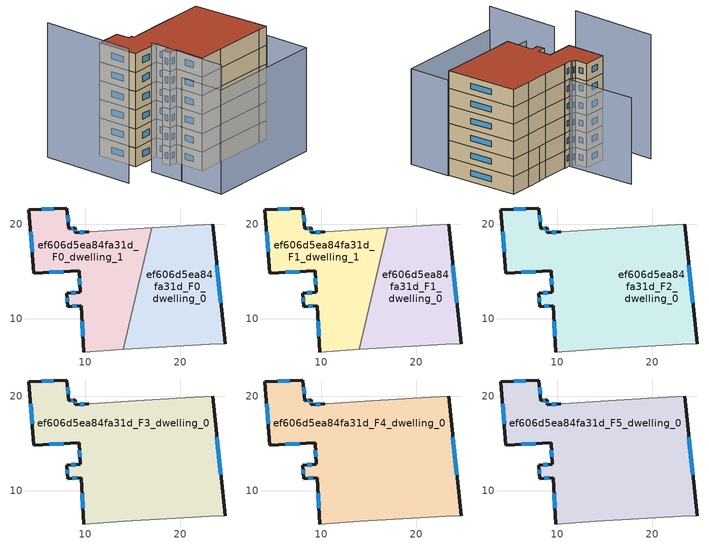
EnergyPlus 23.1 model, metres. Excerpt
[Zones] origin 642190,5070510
ef606d5ea84fa31d_F0_dwelling_0
 floor ground (EU_floor_Construction): 23.45,20 24.75,7.39 23.15,7.29 14.04,6.79 14.02,6.79 17,19.62 19.65,19.8 z0
 wall outside (EU_wall_Construction): 24.75,7.39 23.45,20 z0:3
 wall adiabatic (EU_wall_Construction): 14.02,6.79 14.04,6.79 23.15,7.29 24.75,7.39 / 23.45,20 19.65,19.8 17,19.62 z0:3
 wall to ef606d5ea84fa31d_F0_dwelling_1 (EU_wall_Construction): 17,19.62 14.02,6.79 z0:3
 window (EU_Window_Construction): 24.3,11.71 23.9,15.68 z1.03:1.97
ef606d5ea84fa31d_F0_dwelling_1
 floor ground (EU_floor_Construction): 17,19.62 14.02,6.79 9.84,6.5 9.54,11.4 8.14,11.3 8.04,12.7 9.44,12.8 9.34,15.1 4.54,14.8 4.04,21.51 8.04,21.71 8.24,19.5 8.94,19.6 8.94,19.1 10.34,19.2 10.54,19.2 15.34,19.5 z0
 wall outside (EU_wall_Construction): 10.34,19.2 8.94,19.1 8.94,19.6 8.24,19.5 8.04,21.71 4.04,21.51 4.54,14.8 9.34,15.1 9.44,12.8 8.04,12.7 8.14,11.3 9.54,11.4 9.84,6.5 z0:3
 wall adiabatic (EU_wall_Construction): 17,19.62 15.34,19.5 10.54,19.2 10.34,19.2 / 9.84,6.5 14.02,6.79 z0:3
 window (EU_Window_Construction): 9.64,9.72 9.74,8.18 / 8.62,11.33 9.06,11.36 / 8.07,12.22 8.1,11.78 / 8.96,12.76 8.52,12.73 / 9.37,14.31 9.41,13.59 / 6.18,14.9 7.69,15 / 4.21,19.21 4.37,17.1 / 6.67,21.64 5.41,21.58 / 8.17,20.26 8.11,20.95 / 8.7,19.57 8.48,19.54 / 8.94,19.28 8.94,19.43 / 9.86,19.17 9.42,19.14 z1.03:1.97
ef606d5ea84fa31d_F1_dwelling_0
 floor to ef606d5ea84fa31d_F0_dwelling_0 (EU_floor_Construction): 23.45,20 24.75,7.39 23.15,7.29 14.04,6.79 14.02,6.79 17,19.62 19.65,19.8 z3
 wall outside (EU_wall_Construction): 24.75,7.39 23.45,20 z3:6
 wall adiabatic (EU_wall_Construction): 14.02,6.79 14.04,6.79 23.15,7.29 24.75,7.39 / 23.45,20 19.65,19.8 17,19.62 z3:6
 wall to ef606d5ea84fa31d_F1_dwelling_1 (EU_wall_Construction): 17,19.62 14.02,6.79 z3:6
 window (EU_Window_Construction): 24.3,11.71 23.9,15.68 z4.03:4.97
ef606d5ea84fa31d_F1_dwelling_1
 floor to ef606d5ea84fa31d_F0_dwelling_1 (EU_floor_Construction): 17,19.62 14.02,6.79 9.84,6.5 9.54,11.4 8.14,11.3 8.04,12.7 9.44,12.8 9.34,15.1 4.54,14.8 4.04,21.51 8.04,21.71 8.24,19.5 8.94,19.6 8.94,19.1 10.34,19.2 10.54,19.2 15.34,19.5 z3
 wall outside (EU_wall_Construction): 10.34,19.2 8.94,19.1 8.94,19.6 8.24,19.5 8.04,21.71 4.04,21.51 4.54,14.8 9.34,15.1 9.44,12.8 8.04,12.7 8.14,11.3 9.54,11.4 9.84,6.5 z3:6
 wall adiabatic (EU_wall_Construction): 17,19.62 15.34,19.5 10.54,19.2 10.34,19.2 / 9.84,6.5 14.02,6.79 z3:6
 window (EU_Window_Construction): 9.64,9.72 9.74,8.18 / 8.62,11.33 9.06,11.36 / 8.07,12.22 8.1,11.78 / 8.96,12.76 8.52,12.73 / 9.37,14.31 9.41,13.59 / 6.18,14.9 7.69,15 / 4.21,19.21 4.37,17.1 / 6.67,21.64 5.41,21.58 / 8.17,20.26 8.11,20.95 / 8.7,19.57 8.48,19.54 / 8.94,19.28 8.94,19.43 / 9.86,19.17 9.42,19.14 z4.03:4.97
ef606d5ea84fa31d_F2_dwelling_0
 floor to ef606d5ea84fa31d_F1_dwelling_0 (EU_floor_Construction): 23.45,20 24.75,7.39 23.15,7.29 14.04,6.79 14.02,6.79 17,19.62 19.65,19.8 z6
 floor to ef606d5ea84fa31d_F1_dwelling_1 (EU_floor_Construction): 17,19.62 14.02,6.79 9.84,6.5 9.54,11.4 8.14,11.3 8.04,12.7 9.44,12.8 9.34,15.1 4.54,14.8 4.04,21.51 8.04,21.71 8.24,19.5 8.94,19.6 8.94,19.1 10.34,19.2 10.54,19.2 15.34,19.5 z6
 wall outside (EU_wall_Construction): 10.34,19.2 8.94,19.1 8.94,19.6 8.24,19.5 8.04,21.71 4.04,21.51 4.54,14.8 9.34,15.1 9.44,12.8 8.04,12.7 8.14,11.3 9.54,11.4 9.84,6.5 / 24.75,7.39 23.45,20 z6:9
 wall adiabatic (EU_wall_Construction): 23.45,20 19.65,19.8 15.34,19.5 10.54,19.2 10.34,19.2 / 9.84,6.5 14.04,6.79 23.15,7.29 24.75,7.39 z6:9
 window (EU_Window_Construction): 9.86,19.17 9.42,19.14 / 24.3,11.71 23.9,15.68 / 9.64,9.72 9.74,8.18 / 8.62,11.33 9.06,11.36 / 8.07,12.22 8.1,11.78 / 8.96,12.76 8.52,12.73 / 9.37,14.31 9.41,13.59 / 6.18,14.9 7.69,15 / 4.21,19.21 4.37,17.1 / 6.67,21.64 5.41,21.58 / 8.17,20.26 8.11,20.95 / 8.7,19.57 8.48,19.54 / 8.94,19.28 8.94,19.43 z7.03:7.97
ef606d5ea84fa31d_F3_dwelling_0
 floor to ef606d5ea84fa31d_F2_dwelling_0 (EU_floor_Construction): 23.45,20 24.75,7.39 23.15,7.29 14.04,6.79 9.84,6.5 9.54,11.4 8.14,11.3 8.04,12.7 9.44,12.8 9.34,15.1 4.54,14.8 4.04,21.51 8.04,21.71 8.24,19.5 8.94,19.6 8.94,19.1 10.34,19.2 10.54,19.2 15.34,19.5 19.65,19.8 z9
 wall outside (EU_wall_Construction): 10.34,19.2 8.94,19.1 8.94,19.6 8.24,19.5 8.04,21.71 4.04,21.51 4.54,14.8 9.34,15.1 9.44,12.8 8.04,12.7 8.14,11.3 9.54,11.4 9.84,6.5 / 24.75,7.39 23.45,20 z9:12
 wall adiabatic (EU_wall_Construction): 23.45,20 19.65,19.8 15.34,19.5 10.54,19.2 10.34,19.2 / 9.84,6.5 14.04,6.79 23.15,7.29 24.75,7.39 z9:12
 window (EU_Window_Construction): 9.86,19.17 9.42,19.14 / 24.3,11.71 23.9,15.68 / 9.64,9.72 9.74,8.18 / 8.62,11.33 9.06,11.36 / 8.07,12.22 8.1,11.78 / 8.96,12.76 8.52,12.73 / 9.37,14.31 9.41,13.59 / 6.18,14.9 7.69,15 / 4.21,19.21 4.37,17.1 / 6.67,21.64 5.41,21.58 / 8.17,20.26 8.11,20.95 / 8.7,19.57 8.48,19.54 / 8.94,19.28 8.94,19.43 z10.03:10.97
ef606d5ea84fa31d_F4_dwelling_0
 floor to ef606d5ea84fa31d_F3_dwelling_0 (EU_floor_Construction): 23.45,20 24.75,7.39 23.15,7.29 14.04,6.79 9.84,6.5 9.54,11.4 8.14,11.3 8.04,12.7 9.44,12.8 9.34,15.1 4.54,14.8 4.04,21.51 8.04,21.71 8.24,19.5 8.94,19.6 8.94,19.1 10.34,19.2 10.54,19.2 15.34,19.5 19.65,19.8 z12
 wall outside (EU_wall_Construction): 10.34,19.2 8.94,19.1 8.94,19.6 8.24,19.5 8.04,21.71 4.04,21.51 4.54,14.8 9.34,15.1 9.44,12.8 8.04,12.7 8.14,11.3 9.54,11.4 9.84,6.5 / 24.75,7.39 23.45,20 z12:15
 wall adiabatic (EU_wall_Construction): 23.45,20 19.65,19.8 15.34,19.5 10.54,19.2 10.34,19.2 / 9.84,6.5 14.04,6.79 23.15,7.29 24.75,7.39 z12:15
 window (EU_Window_Construction): 9.86,19.17 9.42,19.14 / 24.3,11.71 23.9,15.68 / 9.64,9.72 9.74,8.18 / 8.62,11.33 9.06,11.36 / 8.07,12.22 8.1,11.78 / 8.96,12.76 8.52,12.73 / 9.37,14.31 9.41,13.59 / 6.18,14.9 7.69,15 / 4.21,19.21 4.37,17.1 / 6.67,21.64 5.41,21.58 / 8.17,20.26 8.11,20.95 / 8.7,19.57 8.48,19.54 / 8.94,19.28 8.94,19.43 z13.03:13.97
ef606d5ea84fa31d_F5_dwelling_0
 floor to ef606d5ea84fa31d_F4_dwelling_0 (EU_floor_Construction): 23.45,20 24.75,7.39 23.15,7.29 14.04,6.79 9.84,6.5 9.54,11.4 8.14,11.3 8.04,12.7 9.44,12.8 9.34,15.1 4.54,14.8 4.04,21.51 8.04,21.71 8.24,19.5 8.94,19.6 8.94,19.1 10.34,19.2 10.54,19.2 15.34,19.5 19.65,19.8 z15
 wall outside (EU_wall_Construction): 10.34,19.2 8.94,19.1 8.94,19.6 8.24,19.5 8.04,21.71 4.04,21.51 4.54,14.8 9.34,15.1 9.44,12.8 8.04,12.7 8.14,11.3 9.54,11.4 9.84,6.5 / 24.75,7.39 23.45,20 z15:18
 wall adiabatic (EU_wall_Construction): 23.45,20 19.65,19.8 15.34,19.5 10.54,19.2 10.34,19.2 / 9.84,6.5 14.04,6.79 23.15,7.29 24.75,7.39 z15:18
 window (EU_Window_Construction): 9.86,19.17 9.42,19.14 / 24.3,11.71 23.9,15.68 / 9.64,9.72 9.74,8.18 / 8.62,11.33 9.06,11.36 / 8.07,12.22 8.1,11.78 / 8.96,12.76 8.52,12.73 / 9.37,14.31 9.41,13.59 / 6.18,14.9 7.69,15 / 4.21,19.21 4.37,17.1 / 6.67,21.64 5.41,21.58 / 8.17,20.26 8.11,20.95 / 8.7,19.57 8.48,19.54 / 8.94,19.28 8.94,19.43 z16.03:16.97
 roof outside (EU_roof_Construction): 24.75,7.39 23.45,20 19.65,19.8 15.34,19.5 10.54,19.2 10.34,19.2 8.94,19.1 8.94,19.6 8.24,19.5 8.04,21.71 4.04,21.51 4.54,14.8 9.34,15.1 9.44,12.8 8.04,12.7 8.14,11.3 9.54,11.4 9.84,6.5 14.04,6.79 23.15,7.29 z18
shading: 25.45,0.09 5.47,-1.11 / 5.47,-1.11 5.03,6.25 / 5.03,6.25 25,7.45 / 25,7.45 25.45,0.09 z0:16.5; 4.81,11.9 5.53,-1.11 z0:20.5; -1.46,26.75 -0.57,11.6 z0:21.4; 23.45,20 9.4,18.57 / 9.4,18.57 8.1,31.28 z0:14.9
[Building]
EU S2 Campaign: North Axis=0; Terrain=City; Solar Distribution=FullExterior
[Site:Location]
Lyon-Bron: Latitude=45.75; Longitude=5; Time Zone=1; Elevation=198
[SizingPeriod:WeatherFileDays]
AnnualSizingPeriod: Begin Month=1; Begin Day of Month=1; End Month=12; End Day of Month=31; Day of Week for Start Day=Monday; Use Weather File Daylight Saving Period=No; Use Weather File Rain and Snow Indicators=No
[MATERIAL]
EU_InternalMass_Material: Roughness=MediumRough; Thickness=0.1; Conductivity=1; Density=1800; Specific Heat=900; Thermal Absorptance=0.9; Solar Absorptance=0.7; Visible Absorptance=0.7
[MATERIAL:NOMASS] Roughness=MediumRough; Thermal Absorptance=0.9; Solar Absorptance=0.7; Visible Absorptance=0.7
Name | Thermal Resistance
EU_wall_NoMass | 0.524421
EU_roof_NoMass | 0.457793
EU_floor_NoMass | 0.384546
[WINDOWMATERIAL:SIMPLEGLAZINGSYSTEM]
EU_Window_SimpleGlazing: UFactor=2.51378; Solar Heat Gain Coefficient=0.75; Visible Transmittance=0.75
[CONSTRUCTION]
EU_wall_Construction: EU_wall_NoMass
EU_roof_Construction: EU_roof_NoMass
EU_floor_Construction: EU_floor_NoMass
EU_InternalMass_Construction: EU_InternalMass_Material
EU_Window_Construction: EU_Window_SimpleGlazing
[ZONE] Type=1; Multiplier=1; Ceiling Height=autocalculate; Floor Area=autocalculate; Part of Total Floor Area=Yes
Name | Volume
ef606d5ea84fa31d_F0_dwelling_0; ef606d5ea84fa31d_F1_dwelling_0 | 326.95
ef606d5ea84fa31d_F2_dwelling_0; ef606d5ea84fa31d_F3_dwelling_0; ef606d5ea84fa31d_F4_dwelling_0; ef606d5ea84fa31d_F5_dwelling_0 | 653.898
ef606d5ea84fa31d_F0_dwelling_1; ef606d5ea84fa31d_F1_dwelling_1 | 326.943
[INTERNALMASS] Construction=EU_InternalMass_Construction
Name | Zone or ZoneList | Surface Area
ef606d5ea84fa31d_F0_dwelling_0_EU_InternalMass | ef606d5ea84fa31d_F0_dwelling_0 | 108.982
ef606d5ea84fa31d_F0_dwelling_1_EU_InternalMass | ef606d5ea84fa31d_F0_dwelling_1 | 108.981
ef606d5ea84fa31d_F1_dwelling_0_EU_InternalMass | ef606d5ea84fa31d_F1_dwelling_0 | 108.982
ef606d5ea84fa31d_F1_dwelling_1_EU_InternalMass | ef606d5ea84fa31d_F1_dwelling_1 | 108.981
ef606d5ea84fa31d_F2_dwelling_0_EU_InternalMass | ef606d5ea84fa31d_F2_dwelling_0 | 217.966
ef606d5ea84fa31d_F3_dwelling_0_EU_InternalMass | ef606d5ea84fa31d_F3_dwelling_0 | 217.966
ef606d5ea84fa31d_F4_dwelling_0_EU_InternalMass | ef606d5ea84fa31d_F4_dwelling_0 | 217.966
ef606d5ea84fa31d_F5_dwelling_0_EU_InternalMass | ef606d5ea84fa31d_F5_dwelling_0 | 217.966
[OTHEREQUIPMENT] Fuel Type=Electricity; Design Level Calculation Method=Watts/Area; Power per Zone Floor Area=1; Fraction Latent=0; Fraction Radiant=0; Fraction Lost=0; Carbon Dioxide Generation Rate=0; EndUse Subcategory=EU_Step8_InternalGains
Name | Zone or ZoneList or Space or SpaceList | Schedule
EU_Step8_InternalGain_ef606d5ea84fa31d_F0_dwelling_0_f000 | ef606d5ea84fa31d_F0_dwelling_0 | EU_Step8_GainSchedule_ef606d5ea84fa31d_F0_dwelling_0_f000
EU_Step8_InternalGain_ef606d5ea84fa31d_F0_dwelling_1_f000 | ef606d5ea84fa31d_F0_dwelling_1 | EU_Step8_GainSchedule_ef606d5ea84fa31d_F0_dwelling_1_f000
EU_Step8_InternalGain_ef606d5ea84fa31d_F1_dwelling_0_f000 | ef606d5ea84fa31d_F1_dwelling_0 | EU_Step8_GainSchedule_ef606d5ea84fa31d_F1_dwelling_0_f000
EU_Step8_InternalGain_ef606d5ea84fa31d_F1_dwelling_1_f000 | ef606d5ea84fa31d_F1_dwelling_1 | EU_Step8_GainSchedule_ef606d5ea84fa31d_F1_dwelling_1_f000
EU_Step8_InternalGain_ef606d5ea84fa31d_F2_dwelling_0_f000 | ef606d5ea84fa31d_F2_dwelling_0 | EU_Step8_GainSchedule_ef606d5ea84fa31d_F2_dwelling_0_f000
EU_Step8_InternalGain_ef606d5ea84fa31d_F3_dwelling_0_f000 | ef606d5ea84fa31d_F3_dwelling_0 | EU_Step8_GainSchedule_ef606d5ea84fa31d_F3_dwelling_0_f000
EU_Step8_InternalGain_ef606d5ea84fa31d_F4_dwelling_0_f000 | ef606d5ea84fa31d_F4_dwelling_0 | EU_Step8_GainSchedule_ef606d5ea84fa31d_F4_dwelling_0_f000
EU_Step8_InternalGain_ef606d5ea84fa31d_F5_dwelling_0_f000 | ef606d5ea84fa31d_F5_dwelling_0 | EU_Step8_GainSchedule_ef606d5ea84fa31d_F5_dwelling_0_f000
[ZONEVENTILATION:DESIGNFLOWRATE] Schedule=EU_AlwaysOn; Design Flow Rate Calculation Method=AirChanges/Hour; Air Changes per Hour=0.520093; Ventilation Type=Natural; Fan Pressure Rise=0; Fan Total Efficiency=1; Constant Term Coefficient=1; Temperature Term Coefficient=0; Velocity Term Coefficient=0; Velocity Squared Term Coefficient=0; Minimum Indoor Temperature=-100; Maximum Indoor Temperature=100; Delta Temperature=-100; Minimum Outdoor Temperature=-100; Maximum Outdoor Temperature=100; Maximum Wind Speed=40
Name | Zone or ZoneList or Space or SpaceList
EU_ConstantAir_ef606d5ea84fa31d_F0_dwelling_0 | ef606d5ea84fa31d_F0_dwelling_0
EU_ConstantAir_ef606d5ea84fa31d_F0_dwelling_1 | ef606d5ea84fa31d_F0_dwelling_1
EU_ConstantAir_ef606d5ea84fa31d_F1_dwelling_0 | ef606d5ea84fa31d_F1_dwelling_0
EU_ConstantAir_ef606d5ea84fa31d_F1_dwelling_1 | ef606d5ea84fa31d_F1_dwelling_1
EU_ConstantAir_ef606d5ea84fa31d_F2_dwelling_0 | ef606d5ea84fa31d_F2_dwelling_0
EU_ConstantAir_ef606d5ea84fa31d_F3_dwelling_0 | ef606d5ea84fa31d_F3_dwelling_0
EU_ConstantAir_ef606d5ea84fa31d_F4_dwelling_0 | ef606d5ea84fa31d_F4_dwelling_0
EU_ConstantAir_ef606d5ea84fa31d_F5_dwelling_0 | ef606d5ea84fa31d_F5_dwelling_0
[HVACTEMPLATE:THERMOSTAT] Constant Heating Setpoint=20; Constant Cooling Setpoint=50
EU_HeatOnly_ef606d5ea84fa31d_F0_dwelling_0; EU_HeatOnly_ef606d5ea84fa31d_F0_dwelling_1; EU_HeatOnly_ef606d5ea84fa31d_F1_dwelling_0; EU_HeatOnly_ef606d5ea84fa31d_F1_dwelling_1; EU_HeatOnly_ef606d5ea84fa31d_F2_dwelling_0; EU_HeatOnly_ef606d5ea84fa31d_F3_dwelling_0; EU_HeatOnly_ef606d5ea84fa31d_F4_dwelling_0; EU_HeatOnly_ef606d5ea84fa31d_F5_dwelling_0
[HVACTEMPLATE:ZONE:IDEALLOADSAIRSYSTEM] System Availability Schedule=EU_AlwaysOn; Maximum Heating Supply Air Temperature=50; Minimum Cooling Supply Air Temperature=13; Maximum Heating Supply Air Humidity Ratio=0.0156; Minimum Cooling Supply Air Humidity Ratio=0.0077; Heating Limit=NoLimit; Cooling Limit=NoLimit; Heating Availability Schedule=EU_AlwaysOn; Cooling Availability Schedule=EU_CoolingOff; Dehumidification Control Type=ConstantSensibleHeatRatio; Cooling Sensible Heat Ratio=0.7; Dehumidification Setpoint=60; Humidification Control Type=None; Humidification Setpoint=30; Outdoor Air Method=None; Outdoor Air Flow Rate per Person=0.00944; Outdoor Air Flow Rate per Zone Floor Area=0; Outdoor Air Flow Rate per Zone=0; Demand Controlled Ventilation Type=None; Outdoor Air Economizer Type=NoEconomizer; Heat Recovery Type=None; Sensible Heat Recovery Effectiveness=0.7; Latent Heat Recovery Effectiveness=0.65
Name | Template Thermostat
ef606d5ea84fa31d_F0_dwelling_0 | EU_HeatOnly_ef606d5ea84fa31d_F0_dwelling_0
ef606d5ea84fa31d_F0_dwelling_1 | EU_HeatOnly_ef606d5ea84fa31d_F0_dwelling_1
ef606d5ea84fa31d_F1_dwelling_0 | EU_HeatOnly_ef606d5ea84fa31d_F1_dwelling_0
ef606d5ea84fa31d_F1_dwelling_1 | EU_HeatOnly_ef606d5ea84fa31d_F1_dwelling_1
ef606d5ea84fa31d_F2_dwelling_0 | EU_HeatOnly_ef606d5ea84fa31d_F2_dwelling_0
ef606d5ea84fa31d_F3_dwelling_0 | EU_HeatOnly_ef606d5ea84fa31d_F3_dwelling_0
ef606d5ea84fa31d_F4_dwelling_0 | EU_HeatOnly_ef606d5ea84fa31d_F4_dwelling_0
ef606d5ea84fa31d_F5_dwelling_0 | EU_HeatOnly_ef606d5ea84fa31d_F5_dwelling_0
[SIZING:ZONE] Zone Cooling Design Supply Air Temperature Input Method=SupplyAirTemperature; Zone Cooling Design Supply Air Temperature=13; Zone Heating Design Supply Air Temperature Input Method=SupplyAirTemperature; Zone Heating Design Supply Air Temperature=50; Zone Cooling Design Supply Air Humidity Ratio=0.008; Zone Heating Design Supply Air Humidity Ratio=0.008; Cooling Design Air Flow Method=DesignDay; Cooling Design Air Flow Rate=0; Cooling Minimum Air Flow per Zone Floor Area=0.000762; Cooling Minimum Air Flow=0; Cooling Minimum Air Flow Fraction=0.2; Heating Design Air Flow Method=DesignDay; Heating Design Air Flow Rate=0; Heating Maximum Air Flow per Zone Floor Area=0.002032; Heating Maximum Air Flow=0.141576; Heating Maximum Air Flow Fraction=0.3; Account for Dedicated Outdoor Air System=No; Dedicated Outdoor Air System Control Strategy=NeutralSupplyAir; Dedicated Outdoor Air Low Setpoint Temperature for Design=autosize; Dedicated Outdoor Air High Setpoint Temperature for Design=autosize; Zone Load Sizing Method=Sensible Load Only No Latent Load; Zone Latent Cooling Design Supply Air Humidity Ratio Input Method=HumidityRatioDifference; Zone Cooling Design Supply Air Humidity Ratio Difference=0.005; Zone Latent Heating Design Supply Air Humidity Ratio Input Method=HumidityRatioDifference; Zone Humidification Design Supply Air Humidity Ratio Difference=0.005
ef606d5ea84fa31d_F0_dwelling_0; ef606d5ea84fa31d_F0_dwelling_1; ef606d5ea84fa31d_F1_dwelling_0; ef606d5ea84fa31d_F1_dwelling_1; ef606d5ea84fa31d_F2_dwelling_0; ef606d5ea84fa31d_F3_dwelling_0; ef606d5ea84fa31d_F4_dwelling_0; ef606d5ea84fa31d_F5_dwelling_0
[SCHEDULE:CONSTANT]
Name | Hourly Value
EU_AlwaysOn | 1
EU_CoolingOff | 0
[SCHEDULE:FILE] Column Number=1; Rows to Skip at Top=0; Number of Hours of Data=8760; Column Separator=Comma; Interpolate to Timestep=No; Minutes per Item=60; Adjust Schedule for Daylight Savings=Yes
Name | File
EU_Step8_GainSchedule_ef606d5ea84fa31d_F0_dwelling_0_f000 | ../../schedules/ef606d5ea84fa31d/ef606d5ea84fa31d_F0_dwelling_0_f000_gain.csv
EU_Step8_GainSchedule_ef606d5ea84fa31d_F0_dwelling_1_f000 | ../../schedules/ef606d5ea84fa31d/ef606d5ea84fa31d_F0_dwelling_1_f000_gain.csv
EU_Step8_GainSchedule_ef606d5ea84fa31d_F1_dwelling_0_f000 | ../../schedules/ef606d5ea84fa31d/ef606d5ea84fa31d_F1_dwelling_0_f000_gain.csv
EU_Step8_GainSchedule_ef606d5ea84fa31d_F1_dwelling_1_f000 | ../../schedules/ef606d5ea84fa31d/ef606d5ea84fa31d_F1_dwelling_1_f000_gain.csv
EU_Step8_GainSchedule_ef606d5ea84fa31d_F2_dwelling_0_f000 | ../../schedules/ef606d5ea84fa31d/ef606d5ea84fa31d_F2_dwelling_0_f000_gain.csv
EU_Step8_GainSchedule_ef606d5ea84fa31d_F3_dwelling_0_f000 | ../../schedules/ef606d5ea84fa31d/ef606d5ea84fa31d_F3_dwelling_0_f000_gain.csv
EU_Step8_GainSchedule_ef606d5ea84fa31d_F4_dwelling_0_f000 | ../../schedules/ef606d5ea84fa31d/ef606d5ea84fa31d_F4_dwelling_0_f000_gain.csv
EU_Step8_GainSchedule_ef606d5ea84fa31d_F5_dwelling_0_f000 | ../../schedules/ef606d5ea84fa31d/ef606d5ea84fa31d_F5_dwelling_0_f000_gain.csv
